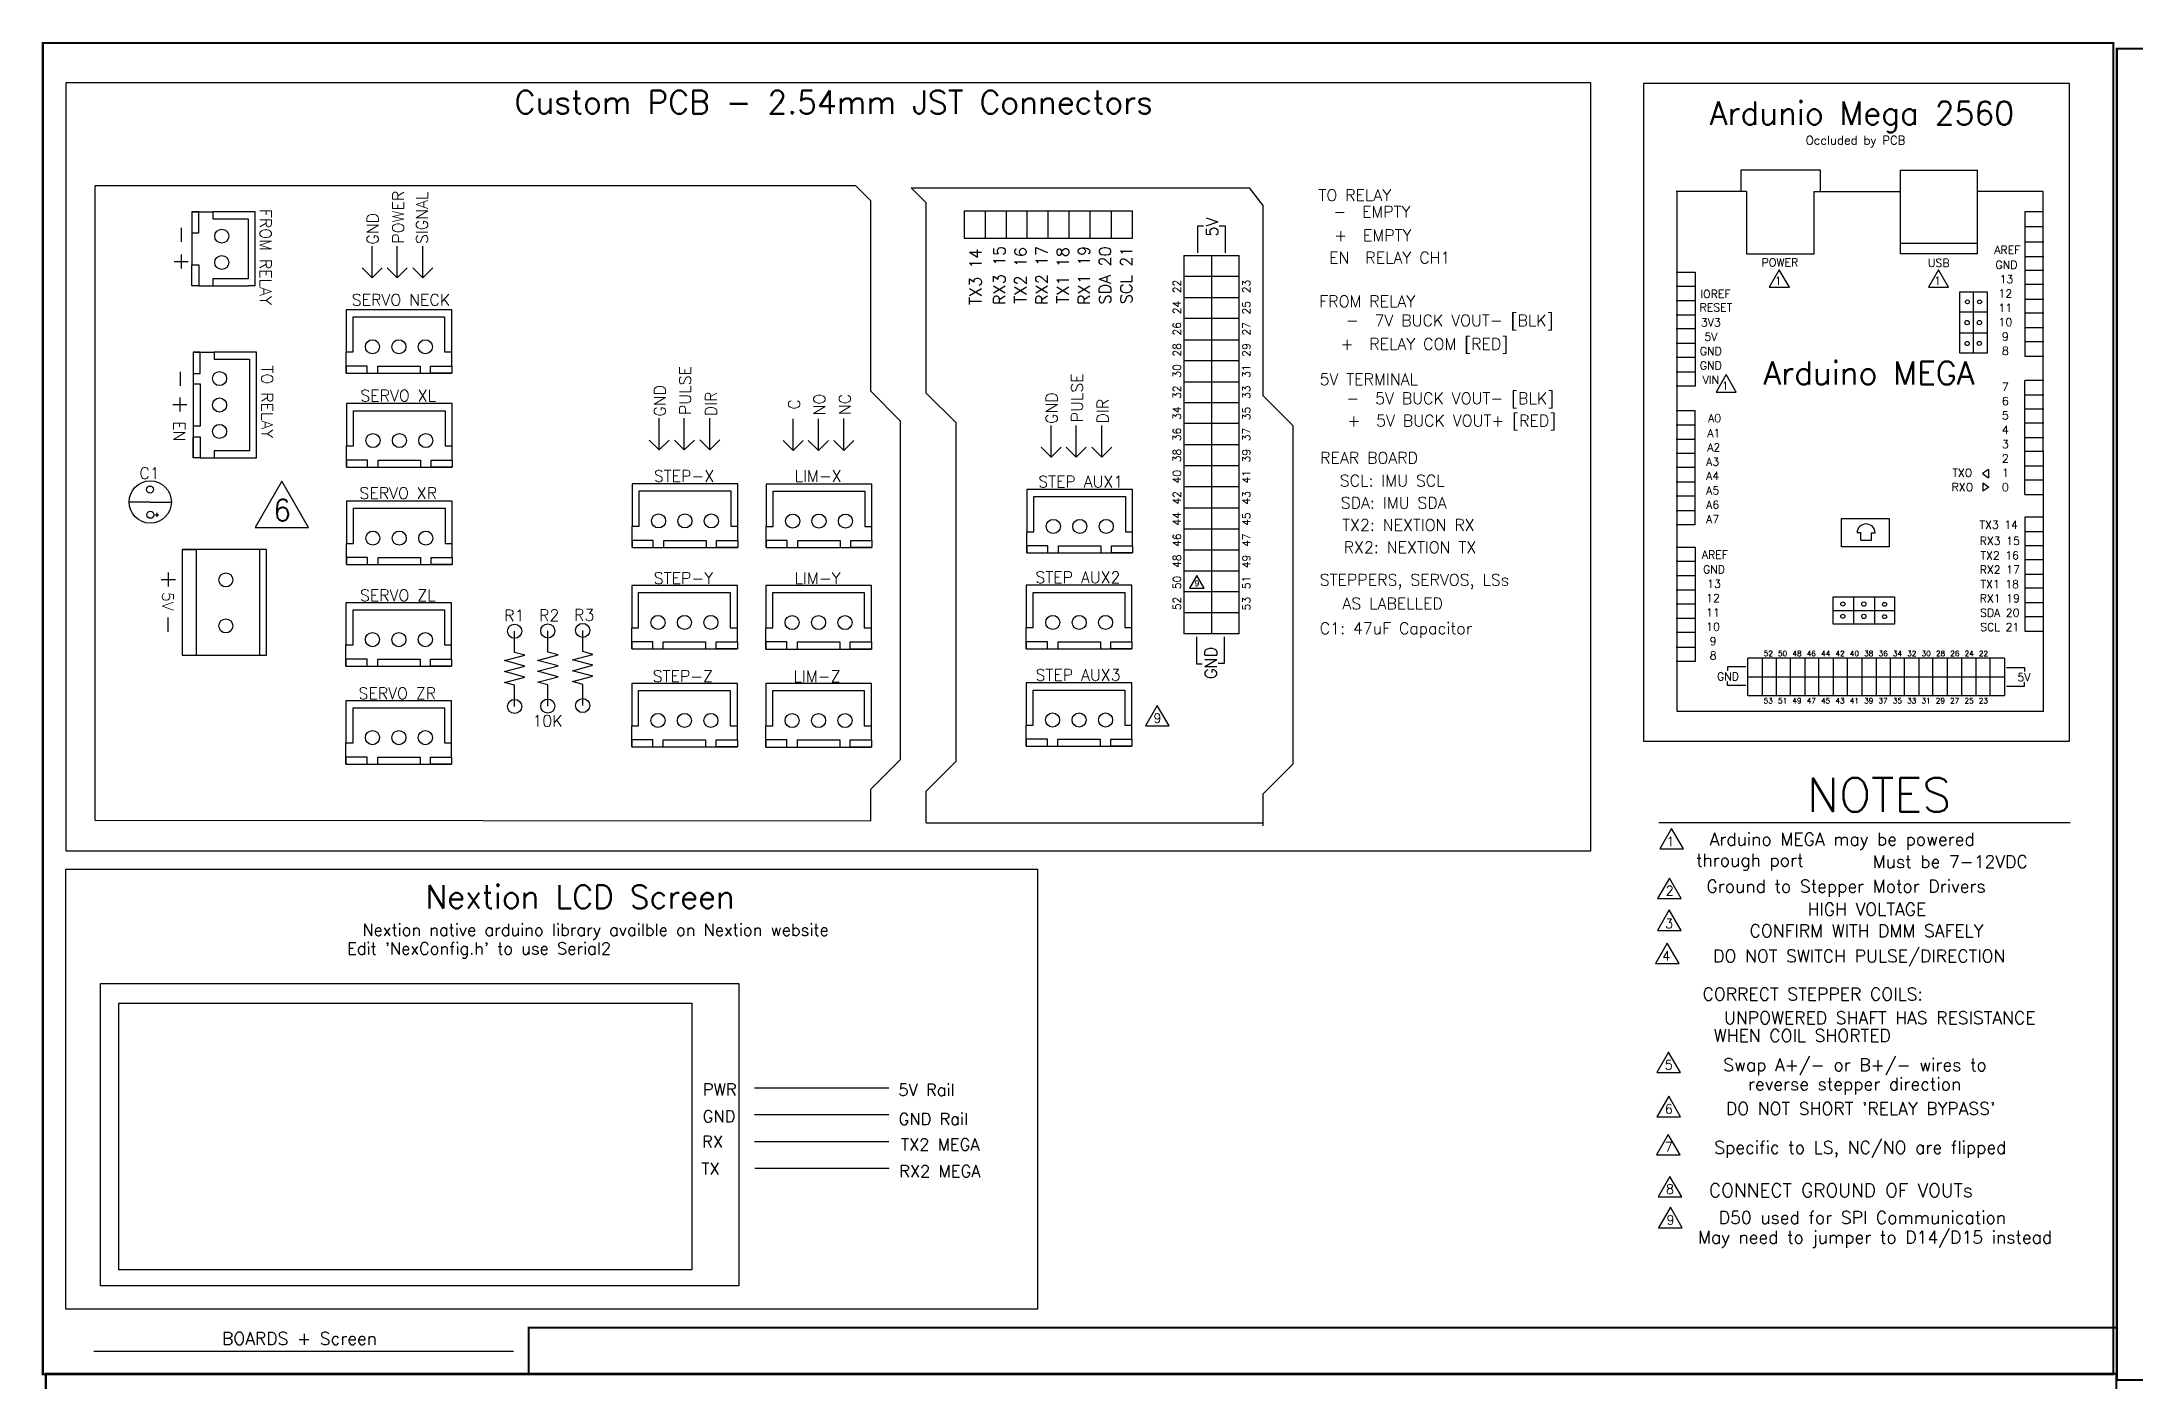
# Model space of a CAD drawing. Extents: x 63 to 3025, y -925 to 984.
# Drawn here: x 63 to 1559, y 28 to 984 of the extents above; entities that cross this region are included whole.
import ezdxf
from ezdxf.enums import TextEntityAlignment as Align

# ---------------------------------------------------------------- set-up
doc = ezdxf.new("R2010")
doc.units = 0
doc.header["$LTSCALE"] = 96
doc.header["$MEASUREMENT"] = 0
doc.layers.get('0').update_dxf_attribs({"linetype": 'CONTINUOUS'})
for name, color, linetype in [('Lvolt', 160, 'CONTINUOUS'), ('ModelB', 30, 'CONTINUOUS'), ('Text', 7, 'CONTINUOUS')]:
    doc.layers.add(name, color=color, linetype=linetype)
doc.styles.add('Romans', font='romans.shx')
doc.styles.get("Standard").update_dxf_attribs({"font": 'ROMANS'})

msp = doc.modelspace()

# ---------------------------------------------------------------- linework, layer by layer
at = {"color": 18}
for p, q in [((1277, 877.6), (1277, 893.1)), ((1277, 893.1), (1333.5, 893.1)), ((1333.5, 893.1), (1333.5, 877.6)), ((1390.8, 833.1), (1390.8, 892.8)), ((1390.8, 892.8), (1445.7, 892.8)), ((1445.7, 893), (1445.7, 833.1)), ((1281, 877.6), (1230.7, 877.6)), ((1231.1, 877.6), (1231.1, 506.3)), ((1281, 877.6), (1281, 833)), ((1329.2, 833), (1329.2, 877.6)), ((1329.2, 877.6), (1390.8, 877.6)), ((1492.9, 877.6), (1445.7, 877.6)), ((1493, 506.1), (1492.9, 877.6)), ((722.1, 863.8), (722.1, 844.1)), ((737.3, 844.1), (737.3, 863.8)), ((752.1, 863.8), (752.1, 844.1)), ((766.9, 863.8), (766.9, 844.1)), ((782, 844.1), (782, 863.8)), ((796.9, 863.8), (796.9, 844.1)), ((812, 844.1), (812, 863.8)), ((827.1, 863.8), (827.1, 844.1)), ((842.2, 844.1), (842.2, 863.8)), ((888.9, 833.8), (888.9, 852.9)), ((888.9, 852.9), (893, 852.9)), ((908.6, 852.8), (904.2, 852.8)), ((908.6, 833.7), (908.6, 852.8)), ((1492.9, 862.9), (1479.6, 862.9)), ((1479.6, 862.9), (1479.6, 759.9)), ((1479.6, 852.6), (1492.9, 852.6)), ((722.1, 844.1), (842.2, 844.1)), ((1390.8, 840.5), (1445.7, 840.5)), ((1493.2, 841.4), (1479.8, 841.4)), ((879, 831.8), (879, 801.8)), ((879, 831.8), (898.7, 831.8)), ((898.7, 831.8), (898.7, 801.8)), ((898.7, 831.8), (918.4, 831.8)), ((918.4, 561.6), (918.4, 831.8)), ((1281, 833), (1329.2, 833)), ((1445.7, 833.1), (1390.8, 833.1)), ((1479.8, 831.2), (1493.2, 831.2)), ((898.7, 816.7), (879, 816.7)), ((918.4, 816.7), (898.7, 816.7)), ((1230.7, 819.9), (1244.1, 819.9)), ((1244.1, 809.7), (1230.7, 809.7)), ((1244.3, 819.9), (1244.3, 738.4)), ((1304.3, 821.6), (1297.1, 809.1)), ((1297.1, 809.1), (1311.5, 809.1)), ((1311.5, 809.1), (1304.3, 821.6)), ((1418.1, 821.6), (1410.9, 809.1)), ((1410.9, 809.1), (1425.3, 809.1)), ((1425.3, 809.1), (1418.1, 821.6)), ((1493.2, 821.1), (1479.8, 821.1)), ((1493.2, 811), (1479.8, 811)), ((879, 801.8), (879, 681.7)), ((879, 801.8), (898.7, 801.8)), ((898.7, 801.8), (898.7, 681.7)), ((898.7, 801.8), (918.4, 801.8)), ((1230.7, 799.6), (1244.1, 799.6)), ((1479.8, 800.7), (1493.2, 800.7)), ((898.7, 786.7), (879, 786.7)), ((918.4, 786.7), (898.7, 786.7)), ((1230.7, 789.5), (1244.1, 789.5)), ((1244.1, 779.3), (1230.7, 779.3)), ((1493.2, 790.7), (1479.8, 790.7)), ((1479.8, 780.4), (1493.2, 780.4)), ((879, 771.6), (898.7, 771.6)), ((898.7, 771.6), (918.4, 771.6)), ((1230.7, 769.2), (1244.1, 769.2)), ((1493.2, 770.2), (1479.8, 770.2)), ((898.7, 756.5), (879, 756.5)), ((918.4, 756.5), (898.7, 756.5)), ((1244.1, 758.9), (1230.7, 758.9)), ((1230.7, 748.7), (1244.1, 748.7)), ((1479.8, 759.9), (1493.2, 759.9)), ((879, 741.6), (898.7, 741.6)), ((898.7, 741.6), (918.4, 741.6)), ((1244.1, 738.4), (1230.7, 738.4)), ((1266.3, 746.7), (1259.1, 734.2)), ((1259.1, 734.2), (1273.5, 734.2)), ((1273.5, 734.2), (1266.3, 746.7)), ((1479.8, 661), (1479.8, 742.4)), ((1493.2, 742.4), (1479.8, 742.4)), ((898.7, 726.5), (879, 726.5)), ((918.4, 726.5), (898.7, 726.5)), ((1230.7, 721), (1244.1, 721)), ((1244.1, 639.5), (1244.1, 721)), ((1479.8, 732.2), (1493.2, 732.2)), ((1493.2, 722.1), (1479.8, 722.1)), ((898.7, 711.7), (879, 711.7)), ((918.4, 711.7), (898.7, 711.7)), ((1244.1, 710.7), (1230.7, 710.7)), ((1493.2, 712), (1479.8, 712)), ((879, 696.8), (898.7, 696.8)), ((898.7, 696.8), (918.4, 696.8)), ((1230.7, 700.6), (1244.1, 700.6)), ((1230.7, 690.6), (1244.1, 690.6)), ((1479.8, 701.8), (1493.2, 701.8)), ((1493.2, 691.7), (1479.8, 691.7)), ((879, 681.7), (879, 561.6)), ((879, 681.7), (898.7, 681.7)), ((898.7, 681.7), (898.7, 561.6)), ((898.7, 681.7), (918.4, 681.7)), ((1244.1, 680.3), (1230.7, 680.3)), ((1453.7, 679), (1449.5, 676)), ((1449.5, 676), (1453.7, 673.1)), ((1453.7, 679), (1453.7, 673.1)), ((1479.8, 681.5), (1493.2, 681.5)), ((234.5, 670.5), (215.5, 637.4)), ((253.7, 637.4), (234.5, 670.5)), ((898.7, 666.6), (879, 666.6)), ((918.4, 666.6), (898.7, 666.6)), ((1230.7, 670.2), (1244.1, 670.2)), ((1244.1, 660), (1230.7, 660)), ((1449.7, 669.3), (1449.7, 663.4)), ((1449.7, 669.3), (1453.9, 666.3)), ((1453.9, 666.3), (1449.7, 663.4)), ((1493.2, 671.2), (1479.8, 671.2)), ((1479.8, 661), (1493.2, 661)), ((879, 651.5), (898.7, 651.5)), ((898.7, 651.5), (918.4, 651.5)), ((1230.7, 649.7), (1244.1, 649.7)), ((1493.2, 644.9), (1479.8, 644.9)), ((1479.8, 644.9), (1479.8, 563.4)), ((215.5, 637.4), (253.7, 637.4)), ((898.7, 636.4), (879, 636.4)), ((918.4, 636.4), (898.7, 636.4)), ((1244.1, 639.5), (1230.7, 639.5)), ((1362.5, 633.6), (1359.9, 633.6)), ((1362.5, 628.5), (1362.5, 633.6)), ((1362.5, 628.5), (1370.1, 628.5)), ((1370.1, 633.6), (1372.7, 633.6)), ((1370.1, 628.5), (1370.1, 633.6)), ((1479.8, 634.6), (1493.2, 634.6)), ((879, 621.5), (898.7, 621.5)), ((898.7, 621.5), (918.4, 621.5)), ((1230.7, 623.4), (1244.1, 623.4)), ((1244.1, 613.1), (1230.7, 613.1)), ((1244.1, 623.4), (1244.1, 541.9)), ((1493.2, 624.5), (1479.8, 624.5)), ((1493.2, 614.4), (1479.8, 614.4)), ((898.7, 606.4), (879, 606.4)), ((888.2, 603.2), (883, 594.1)), ((893.5, 594.1), (888.2, 603.2)), ((918.4, 606.4), (898.7, 606.4)), ((1230.7, 603.1), (1244.1, 603.1)), ((1479.8, 604.2), (1493.2, 604.2)), ((898.7, 591.6), (879, 591.6)), ((883, 594.1), (893.5, 594.1)), ((918.4, 591.6), (898.7, 591.6)), ((1230.7, 593), (1244.1, 593)), ((1493.2, 594.1), (1479.8, 594.1)), ((1479.8, 583.9), (1493.2, 583.9)), ((879, 576.7), (898.7, 576.7)), ((898.7, 576.7), (918.4, 576.7)), ((1244.1, 582.7), (1230.7, 582.7)), ((1230.7, 572.7), (1244.1, 572.7)), ((1493.2, 573.6), (1479.8, 573.6)), ((898.7, 561.6), (879, 561.6)), ((888, 559.3), (888, 540.2)), ((918.4, 561.6), (898.7, 561.6)), ((907.7, 559.4), (907.7, 540.3)), ((1244.1, 562.4), (1230.7, 562.4)), ((1479.8, 563.4), (1493.2, 563.4)), ((888, 540.2), (892.1, 540.2)), ((907.7, 540.3), (903.4, 540.3)), ((1230.7, 552.1), (1244.1, 552.1)), ((1244.1, 541.9), (1230.7, 541.9)), ((1363.3, 544.1), (1281.8, 544.1)), ((1281.8, 530.7), (1281.8, 544.1)), ((1292.1, 544.1), (1292.1, 530.7)), ((1302.2, 530.7), (1302.2, 544.1)), ((1312.2, 530.7), (1312.2, 544.1)), ((1322.5, 544.1), (1322.5, 530.7)), ((1332.6, 530.7), (1332.6, 544.1)), ((1342.8, 544.1), (1342.8, 530.7)), ((1353.1, 530.7), (1353.1, 544.1)), ((1363.3, 544.1), (1363.3, 530.7)), ((1444.8, 544.1), (1363.3, 544.1)), ((1373.6, 544.1), (1373.6, 530.7)), ((1383.7, 530.7), (1383.7, 544.1)), ((1393.7, 530.7), (1393.7, 544.1)), ((1404, 544.1), (1404, 530.7)), ((1414.1, 530.7), (1414.1, 544.1)), ((1424.3, 544.1), (1424.3, 530.7)), ((1434.6, 530.7), (1434.6, 544.1)), ((1444.8, 544.1), (1444.8, 530.7)), ((1465.2, 544.1), (1444.8, 544.1)), ((1455, 530.7), (1455, 544.1)), ((1465.2, 544.1), (1465.2, 530.7)), ((1280.3, 538), (1267.3, 538)), ((1267.3, 538), (1267.3, 535.2)), ((1267.3, 524.7), (1267.3, 527.6)), ((1280.3, 524.7), (1267.3, 524.7)), ((1363.3, 530.7), (1281.8, 530.7)), ((1281.8, 517.4), (1281.8, 530.7)), ((1292.1, 530.7), (1292.1, 517.4)), ((1302.2, 517.4), (1302.2, 530.7)), ((1312.2, 517.4), (1312.2, 530.7)), ((1322.5, 530.7), (1322.5, 517.4)), ((1332.6, 517.4), (1332.6, 530.7)), ((1342.8, 530.7), (1342.8, 517.4)), ((1353.1, 517.4), (1353.1, 530.7)), ((1363.3, 530.7), (1363.3, 517.4)), ((1444.8, 530.7), (1363.3, 530.7)), ((1373.6, 530.7), (1373.6, 517.4)), ((1383.7, 517.4), (1383.7, 530.7)), ((1393.7, 517.4), (1393.7, 530.7)), ((1404, 530.7), (1404, 517.4)), ((1414.1, 517.4), (1414.1, 530.7)), ((1424.3, 530.7), (1424.3, 517.4)), ((1434.6, 517.4), (1434.6, 530.7)), ((1444.8, 530.7), (1444.8, 517.4)), ((1465.2, 530.7), (1444.8, 530.7)), ((1455, 517.4), (1455, 530.7)), ((1465.2, 530.7), (1465.2, 517.4)), ((1466.5, 537.4), (1479.5, 537.4)), ((1466.5, 524.1), (1479.4, 524.1)), ((1479.4, 524.1), (1479.4, 527)), ((1479.5, 537.4), (1479.5, 534.6)), ((860, 510.4), (851.5, 495.8)), ((868.4, 495.8), (860, 510.4)), ((1281.8, 517.4), (1465.2, 517.4)), ((851.5, 495.8), (868.4, 495.8)), ((1231.1, 506.3), (1493, 506.3)), ((1227.4, 422.5), (1218.9, 407.9)), ((1235.8, 407.9), (1227.4, 422.5)), ((1218.9, 407.9), (1235.8, 407.9)), ((1225.8, 387.1), (1217.4, 372.5)), ((1234.3, 372.5), (1225.8, 387.1)), ((1225.7, 364.3), (1217.2, 349.7)), ((1217.4, 372.5), (1234.3, 372.5)), ((1234.1, 349.7), (1225.7, 364.3)), ((1217.2, 349.7), (1234.1, 349.7)), ((1224.3, 340.6), (1215.9, 326)), ((1232.8, 326), (1224.3, 340.6)), ((1215.9, 326), (1232.8, 326)), ((1225.2, 262.8), (1216.8, 248.1)), ((1233.7, 248.1), (1225.2, 262.8)), ((1216.8, 248.1), (1233.7, 248.1)), ((1225.3, 231.3), (1216.9, 216.6)), ((1233.7, 216.6), (1225.3, 231.3)), ((1216.9, 216.6), (1233.7, 216.6)), ((1225, 204), (1216.6, 189.4)), ((1233.5, 189.4), (1225, 204)), ((1216.6, 189.4), (1233.5, 189.4)), ((1226.1, 174), (1217.7, 159.3)), ((1234.6, 159.3), (1226.1, 174)), ((1217.7, 159.3), (1234.6, 159.3)), ((1226.5, 152), (1218.1, 137.3)), ((1234.9, 137.3), (1226.5, 152)), ((1218.1, 137.3), (1234.9, 137.3))]:
    msp.add_line(p, q, dxfattribs=at)
msp.add_line((63.9, 802), (63.9, 802))
msp.add_lwpolyline([(1348.7, 644), (1382.7, 644), (1382.7, 623.6), (1348.7, 623.6)], close=True, dxfattribs=at)
msp.add_arc((1366.3, 633.6), 6.41, 0, 180, dxfattribs=at)
at = {"layer": 'Lvolt', "color": 18}
for p, q in [((644.6, 881.5), (100.9, 881.5)), ((100.9, 881.5), (100.9, 428.4)), ((655.3, 870.8), (644.6, 881.5)), ((655.3, 734.9), (655.3, 870.8)), ((694.8, 869.4), (684.2, 880.1)), ((684.2, 880.1), (925.8, 880.1)), ((694.8, 733.5), (694.8, 869.4)), ((935.7, 867.5), (925.8, 880.1)), ((935.7, 731.5), (935.7, 867.5)), ((170.2, 863), (185.3, 863)), ((185.3, 863), (185.3, 857.9)), ((215.5, 863), (185.3, 863)), ((185.3, 857.9), (210.5, 857.9)), ((210.5, 857.9), (210.5, 815.2)), ((215.5, 810.1), (215.5, 863)), ((722.1, 863.8), (842.2, 863.8)), ((162.8, 851.5), (162.8, 841.5)), ((170.2, 847.9), (170.2, 825.2)), ((299.1, 815.8), (299.1, 838.5)), ((317.1, 815.8), (317.1, 838.5)), ((335.3, 815.9), (335.3, 838.5)), ((157.7, 827.5), (167.8, 827.5)), ((162.8, 832.5), (162.8, 822.4)), ((170.2, 825.2), (175.2, 825.2)), ((170.2, 810.1), (170.2, 825.2)), ((175.2, 825.2), (175.2, 810.1)), ((299.1, 815.8), (292, 823)), ((299.1, 815.8), (306.2, 823)), ((317.1, 815.8), (309.9, 822.9)), ((317.1, 815.8), (324.2, 822.9)), ((335.3, 815.9), (328.2, 823)), ((335.3, 815.9), (342.4, 823)), ((175.2, 810.1), (170.2, 810.1)), ((175.2, 810.1), (210.5, 810.1)), ((210.5, 815.2), (185.3, 815.2)), ((185.3, 815.2), (185.3, 810.1)), ((215.5, 810.1), (210.5, 810.1)), ((356, 793.1), (280.5, 793.1)), ((280.5, 793.1), (280.5, 762.9)), ((356, 752.8), (356, 793.1)), ((1443.1, 762), (1443.1, 805.8)), ((285.5, 762.9), (285.5, 788)), ((285.5, 788), (350.9, 788)), ((350.9, 788), (350.9, 762.9)), ((1433.3, 791.5), (1452.9, 791.5)), ((171.2, 762.7), (186.3, 762.7)), ((186.3, 762.7), (186.3, 757.7)), ((216.5, 762.7), (186.3, 762.7)), ((216.5, 687.2), (216.5, 762.7)), ((280.5, 747.8), (280.5, 762.9)), ((280.5, 762.9), (285.5, 762.9)), ((350.9, 762.9), (356, 762.9)), ((1433.3, 776.5), (1452.9, 776.5)), ((161.9, 748.8), (161.9, 738.7)), ((186.3, 757.7), (211.5, 757.7)), ((211.5, 757.7), (211.5, 692.3)), ((295.6, 747.8), (356, 747.8)), ((303.1, 747.8), (303.1, 752.8)), ((303.1, 752.8), (333.3, 752.8)), ((333.3, 752.8), (333.3, 747.8)), ((171.2, 747.6), (171.2, 687.2)), ((171.2, 740.1), (176.3, 740.1)), ((176.3, 740.1), (176.3, 709.9)), ((676.6, 713.5), (655.3, 734.9)), ((716.2, 712.2), (694.8, 733.5)), ((156.7, 725.3), (166.8, 725.3)), ((161.7, 730.3), (161.7, 720.3)), ((356.3, 726), (280.8, 726)), ((280.8, 726), (280.8, 695.8)), ((285.8, 695.8), (285.8, 720.9)), ((285.8, 720.9), (351.3, 720.9)), ((351.3, 720.9), (351.3, 695.8)), ((356.3, 685.7), (356.3, 726)), ((957, 710.2), (935.7, 731.5)), ((176.3, 709.9), (171.2, 709.9)), ((504.2, 692.9), (504.2, 715.6)), ((522.1, 692.9), (522.1, 715.5)), ((540.4, 693), (540.4, 715.6)), ((599.9, 692.6), (599.9, 715.2)), ((617.9, 692.5), (617.9, 715.2)), ((636.1, 692.6), (636.1, 715.3)), ((676.6, 668.2), (676.6, 713.5)), ((716.2, 666.8), (716.2, 712.2)), ((784.1, 687.8), (784.1, 710.4)), ((802, 687.7), (802, 710.4)), ((820.3, 687.8), (820.3, 710.4)), ((957, 664.9), (957, 710.2)), ((211.5, 692.3), (186.3, 692.3)), ((186.3, 692.3), (186.3, 687.2)), ((280.8, 680.7), (280.8, 695.8)), ((280.8, 695.8), (285.8, 695.8)), ((351.3, 695.8), (356.3, 695.8)), ((504.2, 692.9), (497.1, 700)), ((504.2, 692.9), (511.3, 700)), ((522.1, 692.9), (515, 700)), ((522.1, 692.9), (529.3, 700)), ((540.4, 693), (533.3, 700.1)), ((540.4, 693), (547.5, 700.1)), ((599.9, 692.6), (592.8, 699.7)), ((599.9, 692.6), (607, 699.7)), ((617.9, 692.5), (610.7, 699.7)), ((617.9, 692.5), (625, 699.7)), ((636.1, 692.6), (629, 699.7)), ((636.1, 692.6), (643.2, 699.7)), ((784.1, 687.8), (777, 694.9)), ((784.1, 687.8), (791.2, 694.9)), ((802, 687.7), (794.9, 694.8)), ((802, 687.7), (809.2, 694.8)), ((820.3, 687.8), (813.2, 694.9)), ((820.3, 687.8), (827.4, 694.9)), ((176.3, 687.2), (216.5, 687.2)), ((295.9, 680.7), (356.3, 680.7)), ((303.5, 680.7), (303.5, 685.7)), ((303.5, 685.7), (333.7, 685.7)), ((333.7, 685.7), (333.7, 680.7)), ((560.3, 668.6), (484.8, 668.6)), ((484.8, 668.6), (484.8, 638.4)), ((489.8, 638.4), (489.8, 663.6)), ((489.8, 663.6), (555.3, 663.6)), ((555.3, 663.6), (555.3, 638.4)), ((560.3, 628.3), (560.3, 668.6)), ((656.1, 668.5), (580.6, 668.5)), ((580.6, 668.5), (580.6, 638.3)), ((585.6, 638.3), (585.6, 663.5)), ((585.6, 663.5), (651.1, 663.5)), ((651.1, 663.5), (651.1, 638.3)), ((656.1, 628.3), (656.1, 668.5)), ((676.6, 471.9), (676.6, 668.2)), ((716.2, 470.5), (716.2, 666.8)), ((842.3, 664.7), (766.8, 664.7)), ((766.8, 664.7), (766.8, 634.5)), ((842.3, 664.7), (766.8, 664.7)), ((766.8, 664.7), (766.8, 634.5)), ((842.3, 664.7), (766.8, 664.7)), ((766.8, 664.7), (766.8, 634.5)), ((771.9, 634.5), (771.9, 659.7)), ((771.9, 659.7), (837.3, 659.7)), ((771.9, 634.5), (771.9, 659.7)), ((771.9, 659.7), (837.3, 659.7)), ((771.9, 634.5), (771.9, 659.7)), ((771.9, 659.7), (837.3, 659.7)), ((837.3, 659.7), (837.3, 634.5)), ((837.3, 659.7), (837.3, 634.5)), ((837.3, 659.7), (837.3, 634.5)), ((842.3, 624.5), (842.3, 664.7)), ((842.3, 624.5), (842.3, 664.7)), ((842.3, 624.5), (842.3, 664.7)), ((957, 468.6), (957, 664.9)), ((140.6, 655.7), (125.5, 655.7)), ((140.6, 655.7), (155.7, 655.7)), ((143.8, 646.6), (146.7, 646.6)), ((145.2, 648), (145.2, 645.2)), ((356.3, 656.3), (280.8, 656.3)), ((280.8, 656.3), (280.8, 626.1)), ((285.8, 626.1), (285.8, 651.3)), ((285.8, 651.3), (351.2, 651.3)), ((351.2, 651.3), (351.2, 626.1)), ((356.3, 616), (356.3, 656.3)), ((484.8, 623.3), (484.8, 638.4)), ((484.8, 638.4), (489.8, 638.4)), ((507.4, 623.3), (507.4, 628.3)), ((507.4, 628.3), (537.6, 628.3)), ((537.6, 628.3), (537.6, 623.3)), ((555.3, 638.4), (560.3, 638.4)), ((580.6, 623.2), (580.6, 638.3)), ((580.6, 638.3), (585.6, 638.3)), ((603.2, 623.2), (603.2, 628.3)), ((603.2, 628.3), (633.4, 628.3)), ((633.4, 628.3), (633.4, 623.2)), ((651.1, 638.3), (656.1, 638.3)), ((766.8, 619.4), (766.8, 634.5)), ((766.8, 634.5), (771.9, 634.5)), ((766.8, 619.4), (766.8, 634.5)), ((766.8, 634.5), (771.9, 634.5)), ((766.8, 619.4), (766.8, 634.5)), ((766.8, 634.5), (771.9, 634.5)), ((837.3, 634.5), (842.3, 634.5)), ((837.3, 634.5), (842.3, 634.5)), ((837.3, 634.5), (842.3, 634.5)), ((163.3, 621.9), (173.3, 621.9)), ((173.3, 621.9), (173.3, 546.3)), ((223.7, 621.9), (218.6, 621.9)), ((218.6, 621.9), (218.6, 546.3)), ((280.8, 611), (280.8, 626.1)), ((280.8, 626.1), (285.8, 626.1)), ((303.4, 611), (303.4, 616)), ((303.4, 616), (333.6, 616)), ((333.6, 616), (333.6, 611)), ((351.2, 626.1), (356.3, 626.1)), ((499.9, 623.3), (560.3, 623.3)), ((595.7, 623.2), (656.1, 623.2)), ((781.9, 619.4), (842.3, 619.4)), ((781.9, 619.4), (842.3, 619.4)), ((781.9, 619.4), (842.3, 619.4)), ((789.5, 619.4), (789.5, 624.5)), ((789.5, 624.5), (819.7, 624.5)), ((789.5, 619.4), (789.5, 624.5)), ((789.5, 624.5), (819.7, 624.5)), ((789.5, 619.4), (789.5, 624.5)), ((789.5, 624.5), (819.7, 624.5)), ((819.7, 624.5), (819.7, 619.4)), ((819.7, 624.5), (819.7, 619.4)), ((819.7, 624.5), (819.7, 619.4)), ((148.5, 600.4), (158.6, 600.4)), ((153.5, 605.4), (153.5, 595.4)), ((295.9, 611), (356.3, 611)), ((355.9, 583.8), (280.4, 583.8)), ((280.4, 583.8), (280.4, 553.6)), ((355.9, 543.5), (355.9, 583.8)), ((560, 596.1), (484.5, 596.1)), ((484.5, 596.1), (484.5, 565.9)), ((489.5, 565.9), (489.5, 591.1)), ((489.5, 591.1), (554.9, 591.1)), ((554.9, 591.1), (554.9, 565.9)), ((560, 555.8), (560, 596.1)), ((655.8, 596), (580.3, 596)), ((580.3, 596), (580.3, 565.8)), ((585.3, 565.8), (585.3, 591)), ((585.3, 591), (650.7, 591)), ((650.7, 591), (650.7, 565.8)), ((655.8, 555.8), (655.8, 596)), ((841.9, 596.2), (766.4, 596.2)), ((766.4, 596.2), (766.4, 566)), ((771.4, 566), (771.4, 591.1)), ((771.4, 591.1), (836.9, 591.1)), ((836.9, 591.1), (836.9, 566)), ((841.9, 555.9), (841.9, 596.2)), ((1357.3, 588), (1357.3, 568.4)), ((1372.3, 588), (1372.3, 568.4)), ((153.2, 573.1), (153.2, 563)), ((285.5, 553.6), (285.5, 578.8)), ((285.5, 578.8), (350.9, 578.8)), ((350.9, 578.8), (350.9, 553.6)), ((1342.7, 578.2), (1386.6, 578.2)), ((280.4, 538.5), (280.4, 553.6)), ((280.4, 553.6), (285.5, 553.6)), ((350.9, 553.6), (355.9, 553.6)), ((400.9, 548.3), (400.9, 563.4)), ((424.6, 548.5), (424.6, 563.6)), ((449.5, 548.9), (449.5, 564)), ((484.5, 550.8), (484.5, 565.9)), ((484.5, 565.9), (489.5, 565.9)), ((507.1, 550.8), (507.1, 555.8)), ((507.1, 555.8), (537.3, 555.8)), ((537.3, 555.8), (537.3, 550.8)), ((554.9, 565.9), (560, 565.9)), ((580.3, 550.7), (580.3, 565.8)), ((580.3, 565.8), (585.3, 565.8)), ((602.9, 550.7), (602.9, 555.8)), ((602.9, 555.8), (633.1, 555.8)), ((633.1, 555.8), (633.1, 550.7)), ((650.7, 565.8), (655.8, 565.8)), ((766.4, 550.9), (766.4, 566)), ((766.4, 566), (771.4, 566)), ((789.1, 550.9), (789.1, 555.9)), ((789.1, 555.9), (819.3, 555.9)), ((819.3, 555.9), (819.3, 550.9)), ((836.9, 566), (841.9, 566)), ((295.5, 538.5), (355.9, 538.5)), ((303.1, 538.5), (303.1, 543.5)), ((303.1, 543.5), (333.3, 543.5)), ((333.3, 543.5), (333.3, 538.5)), ((393.6, 542.4), (408.2, 546.3)), ((408.2, 538.5), (393.6, 542.4)), ((393.6, 534.6), (408.2, 538.5)), ((408.2, 546.3), (400.9, 548.3)), ((417.3, 542.6), (431.9, 546.5)), ((431.9, 538.7), (417.3, 542.6)), ((417.3, 534.8), (431.9, 538.7)), ((431.9, 546.5), (424.6, 548.5)), ((442.2, 543), (456.8, 546.9)), ((456.8, 539.1), (442.2, 543)), ((442.2, 535.2), (456.8, 539.1)), ((456.8, 546.9), (449.5, 548.9)), ((499.6, 550.8), (560, 550.8)), ((595.4, 550.7), (655.8, 550.7)), ((781.5, 550.9), (841.9, 550.9)), ((408.2, 530.7), (393.6, 534.6)), ((393.6, 526.8), (408.2, 530.7)), ((400.9, 524.8), (393.6, 526.8)), ((400.9, 509.7), (400.9, 524.8)), ((431.9, 530.9), (417.3, 534.8)), ((417.3, 527), (431.9, 530.9)), ((424.6, 525), (417.3, 527)), ((424.6, 509.9), (424.6, 525)), ((456.8, 531.3), (442.2, 535.2)), ((442.2, 527.4), (456.8, 531.3)), ((449.5, 525.4), (442.2, 527.4)), ((449.5, 510.3), (449.5, 525.4)), ((560, 526.1), (484.5, 526.1)), ((484.5, 526.1), (484.5, 495.9)), ((560, 485.8), (560, 526.1)), ((655.8, 526.1), (580.3, 526.1)), ((580.3, 526.1), (580.3, 495.8)), ((655.8, 485.8), (655.8, 526.1)), ((841.9, 526.5), (766.4, 526.5)), ((766.4, 526.5), (766.4, 496.3)), ((841.9, 486.2), (841.9, 526.5)), ((355.9, 513.8), (280.4, 513.8)), ((280.4, 513.8), (280.4, 483.6)), ((285.5, 483.6), (285.5, 508.8)), ((285.5, 508.8), (350.9, 508.8)), ((350.9, 508.8), (350.9, 483.6)), ((355.9, 473.5), (355.9, 513.8)), ((489.5, 495.9), (489.5, 521.1)), ((489.5, 521.1), (554.9, 521.1)), ((554.9, 521.1), (554.9, 495.9)), ((585.3, 495.8), (585.3, 521)), ((585.3, 521), (650.7, 521)), ((650.7, 521), (650.7, 495.8)), ((771.4, 496.3), (771.4, 521.4)), ((771.4, 521.4), (836.8, 521.4)), ((836.8, 521.4), (836.8, 496.3)), ((484.5, 480.8), (484.5, 495.9)), ((484.5, 495.9), (489.5, 495.9)), ((554.9, 495.9), (560, 495.9)), ((580.3, 480.7), (580.3, 495.8)), ((580.3, 495.8), (585.3, 495.8)), ((650.7, 495.8), (655.8, 495.8)), ((766.4, 481.2), (766.4, 496.3)), ((766.4, 496.3), (771.4, 496.3)), ((836.8, 496.3), (841.9, 496.3)), ((280.4, 468.5), (280.4, 483.6)), ((280.4, 483.6), (285.5, 483.6)), ((350.9, 483.6), (355.9, 483.6)), ((499.6, 480.8), (560, 480.8)), ((507.1, 480.8), (507.1, 485.8)), ((507.1, 485.8), (537.3, 485.8)), ((537.3, 485.8), (537.3, 480.8)), ((595.4, 480.7), (655.8, 480.7)), ((602.9, 480.7), (602.9, 485.8)), ((602.9, 485.8), (633.1, 485.8)), ((633.1, 485.8), (633.1, 480.7)), ((781.5, 481.2), (841.9, 481.2)), ((789, 481.2), (789, 486.2)), ((789, 486.2), (819.2, 486.2)), ((819.2, 486.2), (819.2, 481.2)), ((295.5, 468.5), (355.9, 468.5)), ((303.1, 468.5), (303.1, 473.5)), ((303.1, 473.5), (333.3, 473.5)), ((333.3, 473.5), (333.3, 468.5)), ((655.3, 450.5), (676.6, 471.9)), ((694.8, 449.2), (716.2, 470.5)), ((935.7, 447.2), (957, 468.6)), ((655.3, 427.9), (655.3, 450.5)), ((694.8, 426.5), (694.8, 449.2)), ((935.7, 424.5), (935.7, 447.2)), ((100.9, 428.4), (655.3, 427.9)), ((694.8, 426.5), (935.7, 426.5)), ((572.2, 237.3), (668.2, 237.3)), ((572.3, 218.1), (668.3, 218.1)), ((572.3, 199), (668.3, 199)), ((572.4, 179.9), (668.4, 179.9))]:
    msp.add_line(p, q, dxfattribs=at)
for points in [[(80.3, 406.6), (1169.7, 406.6), (1169.7, 955.2), (80.3, 955.2)], [(1511.6, 954.6), (1207.4, 954.6), (1207.4, 484.9), (1511.6, 484.9)], [(170.2, 863), (170.2, 847.9), (175.2, 847.9), (175.2, 863)], [(1433.3, 762), (1433.3, 805.8), (1452.8, 805.8), (1452.9, 762)], [(171.2, 762.7), (171.2, 747.6), (176.3, 747.6), (176.3, 762.7)], [(280.5, 747.8), (295.6, 747.8), (295.6, 752.8), (280.5, 752.8)], [(356, 747.8), (340.9, 747.8), (340.9, 752.8), (356, 752.8)], [(171.2, 687.2), (171.2, 702.3), (176.3, 702.3), (176.3, 687.2)], [(280.8, 680.7), (295.9, 680.7), (295.9, 685.7), (280.8, 685.7)], [(356.3, 680.7), (341.2, 680.7), (341.2, 685.7), (356.3, 685.7)], [(484.8, 623.3), (499.9, 623.3), (499.9, 628.3), (484.8, 628.3)], [(560.3, 623.3), (545.2, 623.3), (545.2, 628.3), (560.3, 628.3)], [(580.6, 623.2), (595.7, 623.2), (595.7, 628.3), (580.6, 628.3)], [(656.1, 623.2), (641, 623.2), (641, 628.3), (656.1, 628.3)], [(223.7, 621.9), (163.3, 621.9), (163.3, 546.3), (223.7, 546.3)], [(280.8, 611), (295.9, 611), (295.9, 616), (280.8, 616)], [(356.3, 611), (341.2, 611), (341.2, 616), (356.3, 616)], [(766.8, 619.4), (781.9, 619.4), (781.9, 624.5), (766.8, 624.5)], [(766.8, 619.4), (781.9, 619.4), (781.9, 624.5), (766.8, 624.5)], [(766.8, 619.4), (781.9, 619.4), (781.9, 624.5), (766.8, 624.5)], [(842.3, 619.4), (827.2, 619.4), (827.2, 624.5), (842.3, 624.5)], [(842.3, 619.4), (827.2, 619.4), (827.2, 624.5), (842.3, 624.5)], [(842.3, 619.4), (827.2, 619.4), (827.2, 624.5), (842.3, 624.5)], [(1342.7, 588), (1386.6, 588), (1386.6, 568.4), (1342.7, 568.4)], [(484.5, 550.8), (499.6, 550.8), (499.6, 555.8), (484.5, 555.8)], [(560, 550.8), (544.9, 550.8), (544.9, 555.8), (560, 555.8)], [(580.3, 550.7), (595.4, 550.7), (595.4, 555.8), (580.3, 555.8)], [(655.8, 550.7), (640.7, 550.7), (640.7, 555.8), (655.8, 555.8)], [(766.4, 550.9), (781.5, 550.9), (781.5, 555.9), (766.4, 555.9)], [(841.9, 550.9), (826.8, 550.9), (826.8, 555.9), (841.9, 555.9)], [(280.4, 538.5), (295.5, 538.5), (295.5, 543.5), (280.4, 543.5)], [(355.9, 538.5), (340.8, 538.5), (340.8, 543.5), (355.9, 543.5)], [(484.5, 480.8), (499.6, 480.8), (499.6, 485.8), (484.5, 485.8)], [(560, 480.8), (544.9, 480.8), (544.9, 485.8), (560, 485.8)], [(580.3, 480.7), (595.4, 480.7), (595.4, 485.8), (580.3, 485.8)], [(655.8, 480.7), (640.7, 480.7), (640.7, 485.8), (655.8, 485.8)], [(766.4, 481.2), (781.5, 481.2), (781.5, 486.2), (766.4, 486.2)], [(841.9, 481.2), (826.8, 481.2), (826.8, 486.2), (841.9, 486.2)], [(280.4, 468.5), (295.5, 468.5), (295.5, 473.5), (280.4, 473.5)], [(355.9, 468.5), (340.8, 468.5), (340.8, 473.5), (355.9, 473.5)], [(80.3, 393.5), (774.4, 393.5), (774.4, 79.1), (80.3, 79.1)], [(105.1, 311.8), (561.1, 311.8), (561.1, 95.8), (105.1, 95.8)], [(118.2, 297.8), (527.5, 297.8), (527.5, 107.3), (118.2, 107.3)]]:
    msp.add_lwpolyline(points, close=True, dxfattribs=at)
for centre, radius in [((191.7, 845.6), 5.03), ((191.7, 826.8), 5.03), ((1438.7, 798.7), 1.4), ((1447.4, 798.7), 1.4), ((1438.5, 783.9), 1.54), ((1447.3, 783.9), 1.54), ((299.3, 766.6), 5.03), ((318.2, 766.6), 5.03), ((337.1, 766.6), 5.03), ((1438.5, 768.9), 1.48), ((1447.2, 769), 1.48), ((190.1, 743.9), 5.03), ((190.1, 725), 5.03), ((190.1, 706.1), 5.03), ((299.7, 699.6), 5.03), ((318.6, 699.6), 5.03), ((337.4, 699.6), 5.03), ((140.6, 655.7), 15.1), ((140.4, 664.6), 2.52), ((140.7, 646.6), 2.52), ((503.7, 642.2), 5.03), ((522.5, 642.2), 5.03), ((541.4, 642.2), 5.03), ((599.5, 642.1), 5.03), ((618.3, 642.1), 5.03), ((637.2, 642.1), 5.03), ((785.7, 638.3), 5.03), ((785.7, 638.3), 5.03), ((785.7, 638.3), 5.03), ((804.6, 638.3), 5.03), ((804.6, 638.3), 5.03), ((804.6, 638.3), 5.03), ((823.5, 638.3), 5.03), ((823.5, 638.3), 5.03), ((823.5, 638.3), 5.03), ((299.6, 629.9), 5.03), ((318.5, 629.9), 5.03), ((337.4, 629.9), 5.03), ((194.6, 600.1), 5.03), ((1349.7, 582.8), 1.48), ((1364.7, 582.8), 1.54), ((1379.5, 582.6), 1.4), ((194.6, 567.2), 5.03), ((400.9, 563.4), 5.03), ((424.6, 563.6), 5.03), ((449.5, 564), 5.03), ((503.3, 569.7), 5.03), ((522.2, 569.7), 5.03), ((541.1, 569.7), 5.03), ((599.1, 569.6), 5.03), ((618, 569.6), 5.03), ((636.9, 569.6), 5.03), ((785.3, 569.7), 5.03), ((804.2, 569.7), 5.03), ((823, 569.7), 5.03), ((1349.7, 574), 1.48), ((1364.7, 574), 1.54), ((1379.5, 573.8), 1.4), ((299.3, 557.4), 5.03), ((318.2, 557.4), 5.03), ((337.1, 557.4), 5.03), ((400.9, 509.7), 5.03), ((424.6, 509.9), 5.03), ((449.5, 510.3), 5.03), ((503.3, 499.7), 5.03), ((522.2, 499.7), 5.03), ((541.1, 499.7), 5.03), ((599.1, 499.6), 5.03), ((618, 499.6), 5.03), ((636.9, 499.6), 5.03), ((785.2, 500), 5.03), ((804.1, 500), 5.03), ((823, 500), 5.03), ((299.3, 487.4), 5.03), ((318.2, 487.4), 5.03), ((337.1, 487.4), 5.03)]:
    msp.add_circle(centre, radius, dxfattribs=at)
at = {"layer": 'ModelB', "const_width": 1.5}
for points in [[(63.9, 983.6), (63.9, 32.6), (1542.9, 32.6), (1542.9, 983.6)], [(1545.4, 979.6), (1545.4, 28.6), (3024.4, 28.6), (3024.4, 979.6)], [(66, 33), (66, -918), (1545, -918), (1545, 33)]]:
    msp.add_lwpolyline(points, close=True, dxfattribs=at)
msp.add_lwpolyline([(1545, 66), (411, 66), (411, 33)], dxfattribs=at)
at = {"layer": 'Text'}
for p, q in [((1218.2, 426.9), (1512.1, 426.9)), ((100.2, 49.2), (400.2, 49.2))]:
    msp.add_line(p, q, dxfattribs=at)

# ---------------------------------------------------------------- texts
at = {"layer": 'Text', "style": 'Romans'}
for s, height, p in [('Custom PCB - 2.54mm JST Connectors', 16.521, (628.9, 941.3)), ('Ardunio Mega 2560', 16.521, (1363.3, 933.5)), ('Occluded by PCB', 6.133, (1358.8, 914.1)), ('TO RELAY', 8.24, (1001.1, 874.9)), ('-  EMPTY', 8.24, (1013.3, 863)), ('+  EMPTY', 8.24, (1014, 846.2)), ('AREF', 5.72, (1467.2, 835.8)), ('EN  RELAY CH1', 8.244, (1026.1, 830.2)), ('POWER', 5.72, (1304.8, 826.8)), ('USB', 5.72, (1418.2, 826.5)), ('GND', 5.72, (1466.6, 825.2)), ('1', 5.72, (1303.6, 813.8)), ('1', 5.72, (1417.4, 813.8)), ('12', 5.72, (1465.8, 804.7)), ('13', 5.72, (1466.6, 814.9)), ('SERVO NECK', 8.24, (319.7, 800.1)), ('FROM RELAY', 8.24, (1010, 799)), ('RESET', 5.72, (1259, 794.7)), ('IOREF', 5.72, (1258.7, 804.3)), ('11', 5.72, (1465.8, 794.4)), ('-  7V BUCK VOUT- [BLK]', 8.244, (1068.9, 785.4)), ('3V3', 5.72, (1255.4, 784)), ('10', 5.72, (1465.8, 784.2)), ('+  RELAY COM [RED]', 8.244, (1050.8, 768.6)), ('GND', 5.72, (1255.4, 763.5)), ('5V', 5.72, (1255.4, 773.7)), ('9', 5.72, (1465.8, 773.9)), ('8', 5.72, (1465.8, 763.7)), ('GND', 5.72, (1255.4, 753.2)), ('Arduino MEGA', 16.521, (1368.4, 747.9)), ('SERVO XL', 8.24, (317.7, 731.7)), ('5V TERMINAL', 8.244, (1011.1, 743.4)), ('-  5V BUCK VOUT- [BLK]', 8.244, (1069.3, 729.7)), ('VIN', 5.72, (1255.4, 743)), ('1', 5.72, (1265.7, 738.8)), ('7', 5.72, (1465.8, 738.1)), ('+  5V BUCK VOUT+ [RED]', 8.244, (1070.4, 713.8)), ('A0', 5.72, (1258.1, 715.6)), ('5', 5.72, (1465.8, 717.6)), ('6', 5.72, (1465.8, 727.8)), ('A1', 5.72, (1257.5, 705)), ('4', 5.72, (1465.8, 707.3)), ('REAR BOARD', 8.24, (1011.3, 687.3)), ('A2', 5.72, (1257.5, 694.7)), ('3', 5.72, (1465.8, 697.1)), ('2', 5.72, (1465.8, 686.8)), ('C1', 8.24, (140.1, 676.3)), ('STEP-X', 8.24, (521.9, 674.3)), ('LIM-X', 8.24, (617.7, 674.3)), ('STEP AUX1', 8.24, (805.3, 670.3)), ('SCL: IMU SCL', 8.244, (1027.8, 671)), ('A3', 5.72, (1256.7, 684.5)), ('A4', 5.72, (1256.7, 674.3)), ('TXO', 5.72, (1435.1, 676.6)), ('1', 5.72, (1465.8, 676.6)), ('SERVO XR', 8.24, (317.8, 662)), ('SDA: IMU SDA', 8.244, (1028.9, 655.1)), ('A5', 5.72, (1256.7, 664)), ('RXO', 5.72, (1435.1, 666.3)), ('0', 5.72, (1465.8, 666.3)), ('6', 15.1, (234.8, 649.9)), ('TX2: NEXTION RX', 8.244, (1039.4, 639.3)), ('A6', 5.72, (1256.7, 653.8)), ('A7', 5.72, (1256.7, 643.5)), ('TX3 14', 5.72, (1461.1, 639.5)), ('RX3 15', 5.72, (1461.8, 627.9)), ('RX2: NEXTION TX', 8.244, (1040.5, 623.4)), ('AREF', 5.72, (1258.3, 618.1)), ('TX2 16', 5.72, (1461.8, 617.6)), ('STEP-Y', 8.24, (521.5, 601.3)), ('LIM-Y', 8.24, (617.3, 601.3)), ('STEP AUX2', 8.24, (803.3, 601.9)), ('9', 4.14, (888.3, 597.6)), ('STEPPERS, SERVOS, LSs', 8.244, (1043.7, 600.1)), ('GND', 5.72, (1257.7, 607.6)), ('13', 5.72, (1257.7, 597.3)), ('TX1 18', 5.72, (1461.8, 597.1)), ('RX2 17', 5.72, (1461.8, 607.4)), ('SERVO ZL', 8.24, (317.4, 589)), ('AS LABELLED', 8.244, (1028.1, 583.2)), ('12', 5.72, (1257, 587.1)), ('RX1 19', 5.72, (1461.8, 586.9)), ('R1', 8.24, (400.7, 574.6)), ('R2', 8.24, (425.6, 574.8)), ('R3', 8.24, (450.6, 575)), ('C1: 47uF Capacitor', 8.244, (1030.5, 565.5)), ('11', 5.72, (1257, 576.8)), ('10', 5.72, (1257, 566.6)), ('SDA 20', 5.72, (1461.8, 576.6)), ('SCL 21', 5.72, (1461.8, 566.4)), ('9', 5.72, (1257, 556.3)), ('8', 5.72, (1257, 546.1)), ('52', 3.8, (1296.5, 547.5)), ('50', 3.8, (1306.7, 547.5)), ('48', 3.8, (1317, 547.5)), ('46', 3.8, (1327.2, 547.5)), ('44', 3.8, (1337.5, 547.5)), ('42', 3.8, (1347.7, 547.5)), ('40', 3.8, (1358, 547.5)), ('38', 3.8, (1368.2, 547.5)), ('36', 3.8, (1378.5, 547.5)), ('34', 3.8, (1388.7, 547.5)), ('32', 3.8, (1399, 547.5)), ('30', 3.8, (1409.2, 547.5)), ('28', 3.8, (1419.5, 547.5)), ('26', 3.8, (1429.7, 547.5)), ('24', 3.8, (1440, 547.5)), ('22', 3.8, (1450.2, 547.5)), ('STEP-Z', 8.24, (521.1, 531.3)), ('LIM-Z', 8.24, (616.9, 531.2)), ('STEP AUX3', 8.24, (803.4, 532.2)), ('GND', 5.72, (1267.7, 531.1)), ('5V', 5.72, (1479.1, 530.5)), ('SERVO ZR', 8.24, (317.1, 519)), ('53', 3.8, (1296.4, 513.8)), ('51', 3.8, (1306.7, 513.8)), ('49', 3.8, (1316.9, 513.8)), ('47', 3.8, (1327.2, 513.8)), ('45', 3.8, (1337.4, 513.8)), ('43', 3.8, (1347.7, 513.8)), ('41', 3.8, (1357.9, 513.8)), ('39', 3.8, (1368.2, 513.8)), ('37', 3.8, (1378.4, 513.8)), ('35', 3.8, (1388.7, 513.8)), ('33', 3.8, (1398.9, 513.8)), ('31', 3.8, (1409.2, 513.8)), ('29', 3.8, (1419.4, 513.8)), ('27', 3.8, (1429.6, 513.8)), ('25', 3.8, (1439.9, 513.8)), ('23', 3.8, (1450.1, 513.8)), ('10K', 8.24, (424.4, 499.4)), ('9', 6.69, (860.1, 501.3)), ('NOTES', 24.32, (1375.6, 446.6)), ('Arduino MEGA may be powered', 9, (1349.2, 414.8)), ('1', 6.69, (1226.6, 413.3)), ('through port', 9, (1283.2, 399.9)), ('Nextion LCD Screen', 16.521, (447.7, 373.7)), ('2', 6.69, (1226, 378.1)), ('Ground to Stepper Motor Drivers', 9, (1352, 381.3)), ('HIGH VOLTAGE', 9, (1366.9, 364.8)), ('Nextion native arduino library availble on Nextion website', 8.515, (458.7, 350.1)), ('3', 6.69, (1225.6, 354.6)), ('CONFIRM WITH DMM SAFELY', 9, (1366.6, 349.4)), ("Edit 'NexConfig.h' to use Serial2", 8.515, (375.5, 336.8)), ('4', 6.69, (1223.5, 331.5)), ('DO NOT SWITCH PULSE/DIRECTION', 9, (1361.4, 331.4)), ('CORRECT STEPPER COILS:', 9, (1328.2, 304.2)), ('UNPOWERED SHAFT HAS RESISTANCE', 9, (1376.1, 287.3)), ('WHEN COIL SHORTED', 9, (1320.7, 274.6)), ('5', 6.69, (1225.3, 253.7)), ('Swap A+/- or B+/- wires to', 9, (1358.4, 253.7)), ('PWR', 8.52, (547.4, 236)), ('5V Rail', 8.52, (695.1, 235.8)), ('reverse stepper direction', 9, (1358.1, 240)), ('6', 6.69, (1225.4, 222.2)), ("DO NOT SHORT 'RELAY BYPASS'", 9, (1362.4, 222.4)), ('GND', 8.52, (546.9, 216.9)), ('GND Rail', 8.52, (700, 215)), ('RX', 8.52, (542.3, 198.8)), ('TX2 MEGA', 8.52, (704.9, 196.8)), ('7', 6.69, (1225.2, 195)), ('Specific to LS, NC/NO are flipped', 9, (1362.2, 194.7)), ('TX', 8.52, (540.8, 179.5)), ('RX2 MEGA', 8.52, (704.6, 177.7)), ('8', 6.69, (1226.2, 164.9)), ('CONNECT GROUND OF VOUTs', 9.663, (1348.3, 164)), ('D50 used for SPI Communication', 9, (1363.7, 144.6)), ('9', 6.69, (1226.6, 142.9)), ('BOARDS + Screen', 9, (247.2, 58.2))]:
    msp.add_text(s, height=height, dxfattribs=at).set_placement(p, align=Align.MIDDLE_CENTER)
for s, height, rotation, p in [('POWER', 8.24, 90, (317.7, 859.1)), ('SIGNAL', 8.24, 90, (334.7, 858.7)), ('FROM RELAY', 8.24, 270, (223.1, 830.8)), ('GND', 8.24, 90, (299.5, 850.9)), ('5V', 8.42, 90, (899.1, 852.2)), ('RX3 15', 8.42, 90, (747.2, 817.6)), ('RX2 17', 8.42, 90, (777.4, 817.6)), ('TX3 14', 8.42, 90, (730.1, 816.6)), ('TX2 16', 8.42, 90, (762.3, 817.6)), ('TX1 18', 8.42, 90, (792.5, 817.6)), ('RX1 19', 8.42, 90, (807.6, 817.6)), ('SDA 20', 8.42, 90, (822.7, 817.6)), ('SCL 21', 8.42, 90, (837.8, 817.6)), ('22', 5.6, 90, (874, 809.7)), ('23', 5.6, 90, (923.6, 809.6)), ('24', 5.6, 90, (874, 794.6)), ('25', 5.6, 90, (923.6, 794.5)), ('26', 5.6, 90, (874, 779.5)), ('27', 5.6, 90, (923.6, 779.4)), ('28', 5.6, 90, (874, 764.4)), ('29', 5.6, 90, (923.6, 764.3)), ('TO RELAY', 8.24, 270, (224.1, 727.3)), ('PULSE', 8.24, 90, (522.7, 735.3)), ('30', 5.6, 90, (874, 749.3)), ('31', 5.6, 90, (923.6, 749.2)), ('GND', 8.24, 90, (504.6, 728)), ('DIR', 8.24, 90, (541.1, 725.8)), ('GND', 8.24, 90, (784.5, 722.8)), ('PULSE', 8.24, 90, (802.6, 730.1)), ('32', 5.6, 90, (874, 734.2)), ('33', 5.6, 90, (923.6, 734.1)), ('C', 8.24, 90, (600.6, 725.4)), ('NO', 8.24, 90, (618.5, 725.3)), ('NC', 8.24, 90, (636.8, 725.4)), ('DIR', 8.24, 90, (821, 720.6)), ('34', 5.6, 90, (874, 719.1)), ('35', 5.6, 90, (923.6, 719)), ('EN', 8.24, 270, (161.4, 706.3)), ('36', 5.6, 90, (874, 704)), ('37', 5.6, 90, (923.6, 703.9)), ('38', 5.6, 90, (874, 688.9)), ('39', 5.6, 90, (923.6, 688.8)), ('40', 5.6, 90, (874, 673.8)), ('41', 5.6, 90, (923.6, 673.7)), ('42', 5.6, 90, (874, 658.7)), ('43', 5.6, 90, (923.6, 658.6)), ('44', 5.6, 90, (874, 643.6)), ('45', 5.6, 90, (923.6, 643.5)), ('46', 5.6, 90, (874, 628.5)), ('47', 5.6, 90, (923.6, 628.4)), ('48', 5.6, 90, (874, 613.4)), ('49', 5.6, 90, (923.6, 613.3)), ('50', 5.6, 90, (874, 598.3)), ('51', 5.6, 90, (923.6, 598.2)), ('5V', 8.24, 270, (153.2, 584.8)), ('52', 5.6, 90, (874, 583.2)), ('53', 5.6, 90, (923.6, 583.1)), ('GND', 8.42, 90, (898.2, 540.8))]:
    msp.add_text(s, height=height, rotation=rotation, dxfattribs=at).set_placement(p, align=Align.MIDDLE_CENTER)
at = {"layer": 'Text', "char_height": 9, "attachment_point": 1}
for s, insert, width in [('Must be 7-12VDC', (1371.1, 403.3), 130.5), ('May need to jumper to D14/D15 instead', (1246.2, 135), 319.05)]:
    msp.add_mtext(s, dxfattribs=dict(at, insert=insert, width=width))

doc.saveas('drawing.dxf')
